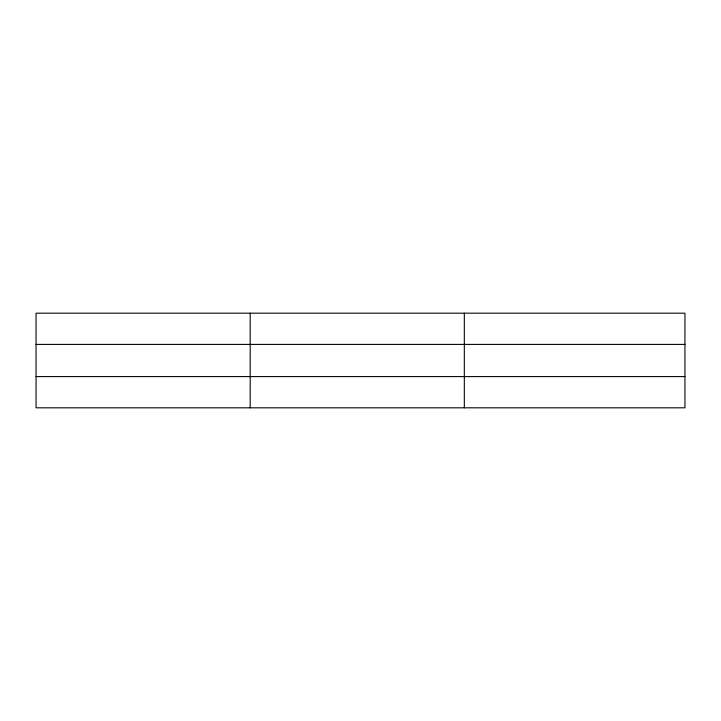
<?xml version="1.0" encoding="UTF-8"?>
<svg xmlns="http://www.w3.org/2000/svg" width="721" height="721" viewBox="0 0 721 721"><rect width="100%" height="100%" fill="white"/><g stroke="black" fill="none" stroke-linecap="round" stroke-linejoin="round"><path stroke-width="1.08" d="M250.187 313.184L250.187 407.816M464.324 313.184L464.324 407.816M684.95 344.413L684.95 313.184L36.05 313.184L36.05 407.816L684.95 407.816L684.95 344.413L36.05 344.413M36.05 376.587L684.95 376.587"/></g></svg>
